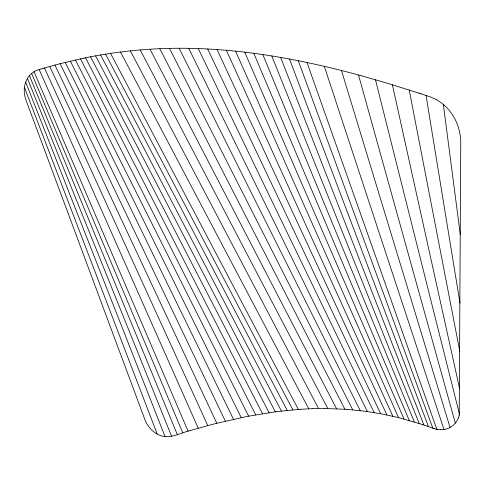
<?xml version="1.0" encoding="UTF-8"?>
<svg xmlns="http://www.w3.org/2000/svg" width="485" height="485" viewBox="0 0 485 485"><rect width="100%" height="100%" fill="white"/><g stroke="black" fill="none" stroke-linecap="round" stroke-linejoin="round"><path stroke-width="0.73" d="M459.222 415.245L460.75 142.39C460.689 128.864 455.003 115.248 444.951 105.863M171.575 436.257L27.427 78.425C23.522 85.045 23.401 93.065 26.032 100.213L144.821 419.422C147.294 426.091 152.29 431.941 158.844 434.869C169.192 439.968 179.99 432.899 190.047 430.625M458.519 417.561L458.895 416.457A21.582 19.242 64.1 0 0 459.186 415.312M27.463 78.364C30.306 73.411 35.466 70.161 40.989 69.003M449.837 427.576L450.698 427.091A21.607 19.6 51.7 0 0 451.662 426.479L452.578 425.806A21.758 19.739 53.9 0 0 453.445 425.072L454.269 424.296A21.892 19.836 56.4 0 0 455.033 423.46L455.761 422.58A21.655 19.491 60.9 0 0 457.543 419.64L458.089 418.64A21.643 19.394 62.6 0 0 458.501 417.555M450.044 427.467L341.488 70.525M41.086 68.973L43.662 68.215M190.187 430.583L207.313 425.739M43.832 68.167L49.191 66.627M49.367 66.578L60.437 63.596M207.453 425.703L216.086 423.447M60.613 63.553L83.735 58.176M216.237 423.405L247.447 416.372L276.741 411.607M83.838 58.151C121.371 50.319 159.856 47.203 198.165 48.573M440.719 429.74L441.902 429.716A21.934 19.849 48.1 0 0 443.066 429.619L444.23 429.461A21.934 19.843 47.7 0 0 445.375 429.225L446.503 428.934A22.104 20.03 49.5 0 0 449.704 427.667M276.887 411.589L300.142 409.298M300.251 409.291L312.079 408.691M312.231 408.685L324.222 408.497M324.416 408.497L347.042 409.352M347.054 409.352L366.181 411.371M361.149 75.708C307.987 61.158 253.443 50.488 198.244 48.573L374.171 412.577M366.345 411.395L382.144 413.996L398.167 417.518M437.106 429.389L434.942 428.873M436.846 429.34L307.005 62.517M398.3 417.549L422.035 424.393M361.325 75.757L388.873 83.687L418.597 93.029M434.742 428.813L434.366 428.691M420.077 93.514L418.7 93.059M420.18 93.544L420.707 93.72M420.913 93.787L421.423 93.957M422.174 424.442L427.946 426.4M421.58 94.011L431.389 97.303L436.294 99.57M434.196 428.637L433.657 428.449M433.584 428.425L428.037 426.43M436.318 99.589L440.604 102.293L444.703 105.633M120.498 52.028L308.763 408.819M110.568 53.392L298.342 409.425M130.392 50.877L318.566 408.534M105.584 54.162L292.879 409.861M100.595 54.987L287.229 410.401M140.244 49.943L327.811 408.522M95.587 55.866L281.385 411.037M150.053 49.221L336.566 408.752M90.574 56.806L275.328 411.789M85.542 57.8L269.042 412.668M159.808 48.706L344.859 409.201M80.498 58.855L262.512 413.675M169.507 48.391L352.734 409.825M75.436 59.97L255.722 414.833M70.355 61.146L248.635 416.142M179.153 48.27L360.228 410.613M65.245 62.383L241.233 417.621M188.732 48.33L367.363 411.535M60.11 63.681L233.491 419.289M54.938 65.045L225.361 421.162M207.683 48.985L380.676 413.717M49.731 66.475L216.807 423.259M217.05 49.561L386.891 414.948M226.349 50.282L392.844 416.251M44.474 67.979L207.792 425.612M235.577 51.155L398.549 417.609M39.164 69.549L198.244 428.249M244.725 52.168L404.023 419.022M34.017 71.725L188.101 431.201M253.813 53.308L409.279 420.477M31.652 73.429L182.784 432.808M262.828 54.569L414.342 421.962M29.439 75.618L177.286 434.518M271.776 55.951L419.21 423.478M25.681 82.104L165.058 436.597M280.669 57.442L423.902 425.018M24.438 87.349L157.213 434.063M289.503 59.037L428.431 426.57M298.281 60.728L432.808 428.14M324.326 66.36L443.981 429.504M358.53 74.993L455.33 423.12M375.481 79.74L459.459 414.111M392.365 84.748L459.58 388.479M409.213 89.998L459.762 351.128M426.048 95.49L459.986 303.131M443.332 104.421L460.313 234.649M440.713 429.68A21.91 19.879 49 0 1 437.143 429.328"/></g></svg>
